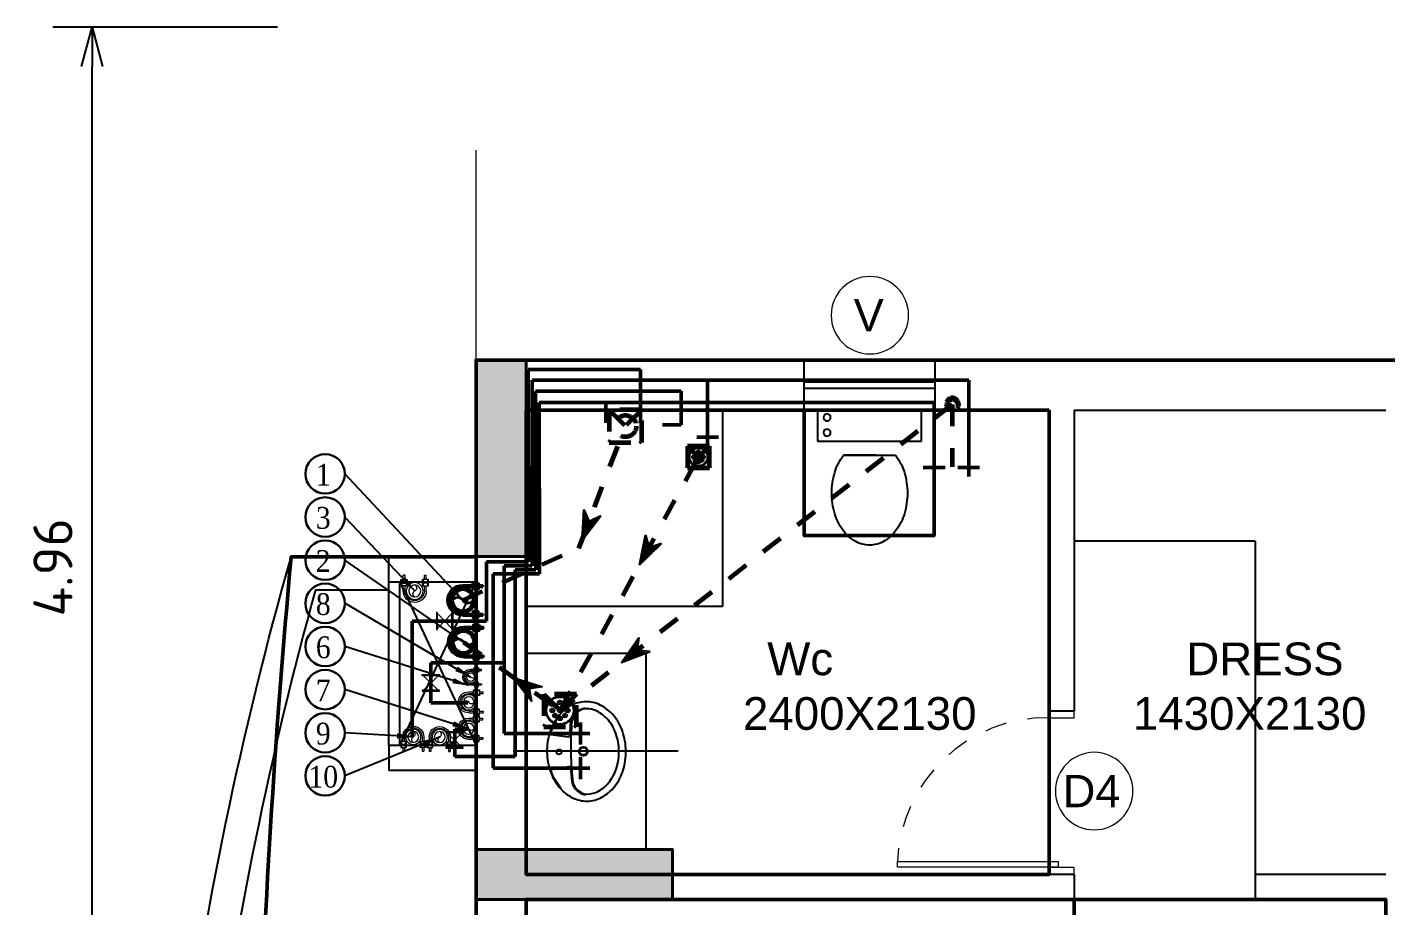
# Model space of a CAD drawing. Header units: inches. Extents: x 0 to 429, y 0 to 185.
# Drawn here: x 230.02 to 236.26, y 128.34 to 132.37 of the extents above; entities that cross this region are included whole.
import ezdxf
from ezdxf.enums import TextEntityAlignment as Align

# ---------------------------------------------------------------- set-up
doc = ezdxf.new("R2010")
doc.units = ezdxf.units.IN
doc.header["$MEASUREMENT"] = 0
doc.linetypes.add('Xr-4BHK-A-B-Typical-Sub$0$HIDDEN', pattern=[0.375, 0.25, -0.125])
doc.layers.get('DEFPOINTS').update_dxf_attribs({"lineweight": 18})
for name, color, linetype, lineweight in [('FLOOR01', 7, 'Continuous', 50), ('XR-4BHK-A-B-TYPICAL-SUB$0$1PL-SHAFT-PIPE-TEXT-50', 213, 'Continuous', 30), ('XR-4BHK-A-B-TYPICAL-SUB$0$DOOR', 34, 'Continuous', 20), ('XR-4BHK-A-B-TYPICAL-SUB$0$TOWER-COL', 1, 'Continuous', 40), ('XR-4BHK-A-B-TYPICAL-SUB$0$TOWER-COL-HATCH', 9, 'Continuous', 5)]:
    doc.layers.add(name, color=color, linetype=linetype, lineweight=lineweight)
doc.layers.add('XR-4BHK-A-B-TYPICAL-SUB$0$1PL-SHAFT-PIPE', color=7, linetype='Continuous')
doc.layers.add('XR-4BHK-A-B-TYPICAL-SUB$0$SEWERARE LINE', color=7, linetype='Continuous', lineweight=35, true_color=0xca2d12)
doc.layers.add('XR-4BHK-A-B-TYPICAL-SUB$0$WATER SUPPLAY', color=7, linetype='Continuous', lineweight=0, true_color=0x00f000)
doc.styles.add('Sanvi Common', font='isocpeur.ttf')
doc.styles.add('Xr-4BHK-A-B-Typical-Sub$0$$0$DIM', font='arial.ttf', dxfattribs={"height": 4})
doc.styles.add('Xr-4BHK-A-B-Typical-Sub$0$$1$Standard', font='arial.ttf')
doc.styles.add('Xr-4BHK-A-B-Typical-Sub$0$DIM', font='arial.ttf')
doc.styles.add('Xr-4BHK-A-B-Typical-Sub$0$Standard', font='ARIALN.TTF')
doc.styles.add('Xr-4BHK-A-B-Typical-Sub$0$TIMES-ROMAN', font='times.ttf', dxfattribs={"width": 0.9})
doc.dimstyles.new('Sanvi Common', dxfattribs={"dimtxt": 0.18, "dimasz": 0.18, "dimexe": 0.18, "dimexo": 0.0625, "dimgap": 0.09, "dimtad": 1, "dimzin": 0, "dimdsep": 46, "dimtxsty": 'Sanvi Common', "dimblk": 'OPEN30', "dimcen": 0.09, "dimclrd": 68, "dimclre": 68, "dimclrt": 40, "dimadec": 0, "dimazin": 0, "dimtfac": 1, "dimtofl": 0, "dimtmove": 0, "dimatfit": 3, "dimldrblk": 'OPEN30', "dimfxl": 1, "dimtolj": 1, "dimtzin": 0, "dimarcsym": 0})
doc.dimstyles.new('Xr-4BHK-A-B-Typical-Sub$0$DIM 75', dxfattribs={"dimtxt": 75, "dimasz": 75, "dimexe": 0.18, "dimexo": 0.0625, "dimgap": 0.09, "dimtad": 0, "dimtih": 1, "dimtoh": 1, "dimdec": 0, "dimzin": 0, "dimdsep": 46, "dimtxsty": 'Xr-4BHK-A-B-Typical-Sub$0$Standard', "dimcen": 0.09, "dimclrd": 256, "dimclre": 256, "dimclrt": 256, "dimadec": 0, "dimazin": 0, "dimtfac": 1, "dimtdec": 0, "dimtofl": 0, "dimtmove": 0, "dimatfit": 3, "dimfxl": 1, "dimtolj": 1, "dimtzin": 0, "dimarcsym": 0})

# ---------------------------------------------------------------- blocks, each defined once
blk = doc.blocks.new('Xr-4BHK-A-B-Typical-Sub$0$1111')
for p, q in [((-6719.3, 24832.2), (-6719.3, 24832.2)), ((-6770.3, 24610.7), (-7008.8, 24610.7)), ((-6918.9, 24610.7), (-6770.3, 24610.7)), ((-7128.5, 24545.5), (-7128.5, 24404.3)), ((-6650.6, 24545.5), (-7128.5, 24545.5)), ((-6650.6, 24404.3), (-6650.6, 24545.5)), ((-7128.5, 24404.3), (-6650.6, 24404.3)), ((-6849.6, 24404.3), (-6849.6, 24404.3)), ((-6703, 24404.3), (-6703, 24404.3))]:
    blk.add_line(p, q)
at = {"extrusion": (0, 0, -1)}
for centre, major_axis, ratio, start_param, end_param in [((-6859.2, 24842), (-134, 134), 1, 6.126583, 6.550859), ((-6889.6, 24895.3), (90.6, 90.6), 1, -1.303122, -0.785398), ((-6889.6, 24895.3), (-90.6, 90.6), 1, 0.785398, 1.303122), ((-6919.9, 24842), (134, 134), 1, -0.267674, 0.156602), ((-6811.4, 24807.2), (175.8, 175.8), 1, 4.219591, 4.555787), ((-6967.7, 24807.2), (-175.8, 175.8), 1, 1.727398, 2.063595), ((-6735.9, 24784.5), (231.5, 231.5), 1, 3.926991, 4.219591), ((-7043.2, 24784.5), (231.5, 231.5), 1, 0.492798, 0.785398), ((-6735.9, 24784.5), (-231.5, 231.5), 1, 5.205187, 5.497787), ((-7043.2, 24784.5), (231.5, 231.5), 1, 0.785398, 1.077998), ((-6811.4, 24761.7), (-175.8, 175.8), 1, 4.868991, 5.205187), ((-6967.7, 24761.7), (-231.2, 91.4), 0.988951, 3.056609, 3.421062), ((-6859.2, 24726.9), (-134, 134), 1, 4.837165, 4.868991), ((-6694.7, 24507), (-11.5, 11.5), 1, 3.141593, 9.424778), ((-6694.7, 24437.2), (11.5, 11.5), 1, 1.570796326805002, 7.853981633984588)]:
    blk.add_ellipse(centre, major_axis=major_axis, ratio=ratio, start_param=start_param, end_param=end_param, dxfattribs=at)
blk = doc.blocks.new('Xr-4BHK-A-B-Typical-Sub$0$basin6')
blk.add_lwpolyline([(285.3, -227.3, 0.120605), (264.9, -143.3, 0.10507), (202.2, -66.9, 0.088649), (112.5, -18.2, 0.079738), (0.8, 0, 0.079738), (-111, -17.7, 0.088649), (-200.9, -65.9, 0.10507), (-264, -142.1, 0.120605), (-284.7, -226.1, 0.120605), (-264.3, -310.1, 0.10507), (-201.6, -386.5, 0.088649), (-112, -435.2, 0.079738), (-0.2, -453.4, 0.079738), (111.6, -435.7, 0.088649), (201.5, -387.5, 0.10507), (264.5, -311.3, 0.120605)], format="xyb", close=True)
for points in [[(-209.7, -80, -0.016805), (-197.8, -69.9, -0.092161), (-106, -21.4, -0.435128), (-99.7, -24.7), (-85.2, -123.6, -0.44775), (-92.4, -133.7, 0.015365), (-179.5, -141.3, 0.272514), (-249.3, -215.6, 0.272514)], [(210.3, -80, 0.016805), (198.4, -69.9, 0.092161), (106.6, -21.4, 0.435128), (100.3, -24.7), (85.8, -123.6, 0.396344), (97.2, -134.7, -0.011856), (170.2, -140.3, -0.340407), (250.3, -226.8)], [(-244.4, -216.7, 0.017243), (-244.7, -226.1, 0.120605), (-228.8, -291.7, 0.10507), (-176.6, -355.3, 0.088649), (-99.4, -397.2, 0.079738), (-0.1, -413.4, 0.079738), (99.2, -397.7, 0.088649), (176.6, -356.1, 0.10507), (229.1, -292.7, 0.120605), (245.3, -227.3, 0.120605)]]:
    blk.add_lwpolyline(points, format="xyb")
for centre, radius in [((0.3, -69.2), 14.5), ((1.4, -209.2), 26.4), ((1.4, -209.2), 21)]:
    blk.add_circle(centre, radius)
for centre, radius, start, end in [((-151.3, -237.7), 95.4, 106.29531, 167.27029), ((-3.5, -1750.2), 1613.5, 84.2769, 96.21233), ((155.4, -234.9), 90.2, 4.87746, 88.71858)]:
    blk.add_arc(centre, radius, start, end)
blk = doc.blocks.new('Xr-4BHK-A-B-Typical-Sub$0$d-750')
at = {"layer": 'XR-4BHK-A-B-TYPICAL-SUB$0$DOOR'}
for p, q in [((0, 718.7), (0, 750)), ((0, 750), (115, 750)), ((115, 750), (115, 718.7)), ((115, 718.7), (0, 718.7)), ((0, 0), (0, 31.2)), ((0, 31.2), (115, 31.2)), ((115, 31.2), (115, 0)), ((115, 0), (0, 0))]:
    blk.add_line(p, q, dxfattribs=at)
blk.add_lwpolyline([(73.9, 34.2), (811.3, 34.2), (811.3, 59.2), (73.9, 59.2)], close=True, dxfattribs=at)
at = {"layer": 'XR-4BHK-A-B-TYPICAL-SUB$0$DOOR', "color": 8, "linetype": 'Xr-4BHK-A-B-Typical-Sub$0$HIDDEN', "extrusion": (0, 0, -1)}
blk.add_ellipse((125, 31.2), major_axis=(218.4, 652.1), ratio=0.99874, start_param=-0.33813, end_param=1.207251, dxfattribs=at)
blk = doc.blocks.new('Xr-4BHK-A-B-Typical-Sub$0$REV.CO.')
at = {"layer": 'XR-4BHK-A-B-TYPICAL-SUB$0$TOWER-COL-HATCH'}
for points in [[(447471.1, 20700.2), (447241.1, 20700.2), (447241.1, 19799.7), (447471.1, 19799.7)], [(448141.6, 18455.2), (448141.6, 18225.2), (447241.1, 18225.2), (447241.1, 18455.2)]]:
    blk.add_hatch(color=256, dxfattribs=at).paths.add_polyline_path(points)
at = {"layer": 'XR-4BHK-A-B-TYPICAL-SUB$0$TOWER-COL'}
for points in [[(447471.1, 20700.2), (447241.1, 20700.2), (447241.1, 19799.7), (447471.1, 19799.7)], [(447241.1, 18455.2), (447241.1, 18225.2), (448141.6, 18225.2), (448141.6, 18455.2)]]:
    blk.add_lwpolyline(points, close=True, dxfattribs=at)
blk = doc.blocks.new('Xr-4BHK-A-B-Typical-Sub$0$$0$DOOR NO')
at = {"lineweight": 0}
blk.add_circle((0, 0), 10, dxfattribs=at)
at = {"style": 'Xr-4BHK-A-B-Typical-Sub$0$$0$DIM'}
blk.add_attdef('X1', text='', height=9, dxfattribs=at).set_placement((0, 0), align=Align.MIDDLE_CENTER)
blk = doc.blocks.new('_Open30')
at = {"color": 0, "linetype": 'ByBlock', "lineweight": -2}
for p, q in [((-1, 0.268), (0, 0)), ((0, 0), (-1, -0.268)), ((0, 0), (-1, 0))]:
    blk.add_line(p, q, dxfattribs=at)
blk = doc.blocks.new('*D341')
at = {"color": 68, "lineweight": -2, "transparency": 16777216}
for p, q in [((231.1728, 132.368), (230.1417, 132.368)), ((230.3217, 127.5915), (230.3217, 132.188)), ((230.5355, 127.4115), (230.1417, 127.4115))]:
    blk.add_line(p, q, dxfattribs=at)
at = {"layer": 'DEFPOINTS', "color": 0, "transparency": 16777216}
for p in [(230.3217, 132.368), (231.2353, 132.368), (230.598, 127.4115)]:
    blk.add_point(p, dxfattribs=at)
at = {"color": 68, "lineweight": -2, "transparency": 16777216, "xscale": 0.18, "yscale": 0.18, "zscale": 0.18}
for p, rotation in [((230.3217, 132.368), 90), ((230.3217, 127.4115), 270)]:
    blk.add_blockref('_Open30', p, dxfattribs=dict(at, rotation=rotation))
at = {"color": 40, "transparency": 16777216, "insert": (230.1417, 129.8898), "char_height": 0.18, "attachment_point": 5, "rotation": 90, "style": 'Sanvi Common'}
blk.add_mtext('\\A1;4.96', dxfattribs=at)
blk = doc.blocks.new('Xr-4BHK-A-B-Typical-Sub$0$CI50')
at = {"layer": 'XR-4BHK-A-B-TYPICAL-SUB$0$WATER SUPPLAY', "ltscale": 100}
for p, q in [((-53.2, 2), (-53.2, 13.5)), ((-48.3, 35), (-48.3, 13.5)), ((-48.3, 2), (-48.3, -2)), ((-40.3, 35), (-40.3, 13.5)), ((-40.3, 2), (-40.3, -2)), ((-35.4, 2), (-35.4, 13.5)), ((35.4, 2), (35.4, 13.5)), ((40.3, 35), (40.3, 13.5)), ((40.3, 2), (40.3, -2)), ((48.3, 35), (48.3, 13.5)), ((48.3, 2), (48.3, -2)), ((53.2, 2), (53.2, 13.5)), ((-53.2, -13.5), (-53.2, -2)), ((-48.3, -13.5), (-48.3, -30.6)), ((-48.3, -14.8), (-48.3, -30.6)), ((-40.3, -30.6), (-48.3, -30.6)), ((-40.3, -13.5), (-40.3, -30.6)), ((-40.3, -14.8), (-40.3, -30.6)), ((-35.4, -13.5), (-35.4, -2)), ((35.4, -13.5), (35.4, -2)), ((40.3, -13.5), (40.3, -30.6)), ((40.3, -14.8), (40.3, -30.6)), ((40.3, -30.6), (48.3, -30.6)), ((48.3, -13.5), (48.3, -30.6)), ((48.3, -14.8), (48.3, -30.6)), ((53.2, -13.5), (53.2, -2))]:
    blk.add_line(p, q, dxfattribs=at)
at = {"layer": 'XR-4BHK-A-B-TYPICAL-SUB$0$WATER SUPPLAY', "ltscale": 100, "elevation": 0}
for points in [[(-57.9, 2), (-30.9, 2), (-30.9, 13.5), (-57.9, 13.5)], [(57.9, 2), (30.9, 2), (30.9, 13.5), (57.9, 13.5)], [(-57.9, -13.5), (-30.9, -13.5), (-30.9, -2), (-57.9, -2)], [(57.9, -13.5), (30.9, -13.5), (30.9, -2), (57.9, -2)]]:
    blk.add_lwpolyline(points, close=True, dxfattribs=at)
at = {"layer": 'XR-4BHK-A-B-TYPICAL-SUB$0$WATER SUPPLAY', "ltscale": 100}
for radius in [35, 25]:
    blk.add_circle((0, 35), radius, dxfattribs=at)
for centre, radius, start, end in [((0, 35), 48.3, 0, 180), ((0, 35), 40.3, 360, 180), ((6.9, 47.5), 14.3, 119.0199, 240.9801), ((-6.9, 22.5), 14.3, 299.0199, 60.9801)]:
    blk.add_arc(centre, radius, start, end, dxfattribs=at)
blk = doc.blocks.new('Xr-4BHK-A-B-Typical-Sub$0$CI100')
at = {"layer": 'XR-4BHK-A-B-TYPICAL-SUB$0$SEWERARE LINE', "ltscale": 100}
for p, q in [((-78.9, 0), (-78.9, 11.5)), ((-74, 60.7), (-74, 11.5)), ((-66, 60.7), (-66, 11.5)), ((-61.1, 0), (-61.1, 11.5)), ((61.1, 0), (61.1, 11.5)), ((66, 60.7), (66, 11.5)), ((74, 60.7), (74, 11.5)), ((78.9, 0), (78.9, 11.5)), ((-78.9, -15.5), (-78.9, -4)), ((-74, 0), (-74, -4)), ((-74, -15.5), (-74, -37.3)), ((-74, -16.8), (-74, -37.3)), ((-66, -37.3), (-74, -37.3)), ((-66, 0), (-66, -4)), ((-66, -15.5), (-66, -37.3)), ((-66, -16.8), (-66, -37.3)), ((-61.1, -15.5), (-61.1, -4)), ((61.1, -15.5), (61.1, -4)), ((66, 0), (66, -4)), ((66, -15.5), (66, -37.3)), ((66, -16.8), (66, -37.3)), ((66, -37.3), (74, -37.3)), ((74, 0), (74, -4)), ((74, -15.5), (74, -37.3)), ((74, -16.8), (74, -37.3)), ((78.9, -15.5), (78.9, -4))]:
    blk.add_line(p, q, dxfattribs=at)
for points in [[(-85.4, 0), (-54.6, 0), (-54.6, 11.5), (-85.4, 11.5)], [(85.4, 0), (54.6, 0), (54.6, 11.5), (85.4, 11.5)], [(-85.4, -15.5), (-54.6, -15.5), (-54.6, -4), (-85.4, -4)], [(85.4, -15.5), (54.6, -15.5), (54.6, -4), (85.4, -4)]]:
    blk.add_lwpolyline(points, close=True, dxfattribs=at)
for radius in [60.7, 50]:
    blk.add_circle((0, 60.7), radius, dxfattribs=at)
for centre, radius, start, end in [((0, 60.7), 74, 0, 180), ((0, 60.7), 66, 0, 180), ((13.9, 85.7), 28.6, 119.0199, 240.9801), ((-13.9, 35.7), 28.6, 299.0199, 60.9801)]:
    blk.add_arc(centre, radius, start, end, dxfattribs=at)
blk = doc.blocks.new('Xr-4BHK-A-B-Typical-Sub$0$A6')
at = {"linetype": 'Continuous', "lineweight": -3}
h = blk.add_hatch(dxfattribs=at)
h.set_pattern_fill('ANSI31', color=8, scale=51.850019, angle=269.98621, style=0)
h.set_pattern_definition([(314.9862146, (-3558.9815, 121585.5365), (4.58404006, 4.58183475), [])])
h.paths.add_polyline_path([(-42.5, 41.5), (0, 0), (-42.5, -41.5), (91.7, 0)])
for p, q in [((-42.5, 41.5), (0, 0)), ((91.7, 0), (-42.5, 41.5)), ((-42.5, -41.5), (0, 0)), ((0, 0), (91.7, 0)), ((91.7, 0), (-42.5, -41.5))]:
    blk.add_line(p, q, dxfattribs=at)
blk = doc.blocks.new('Xr-4BHK-A-B-Typical-Sub$0$FT 100')
at = {"linetype": 'Continuous'}
blk.add_ellipse((0, 0), major_axis=(63.4, -2.9), ratio=1, start_param=0.046079, end_param=6.329264, dxfattribs=at)
for centre in [(-36.7, 0), (-23.3, 23.3), (0, 35.4), (0, 0), (23.3, 23.3), (36.7, 0), (-23.3, -23.3), (0, -35.4), (23.3, -23.3)]:
    blk.add_ellipse(centre, major_axis=(7.97, 0), ratio=1)
blk = doc.blocks.new('Xr-4BHK-A-B-Typical-Sub$0$P-VALVE')
at = {"linetype": 'Continuous'}
for p, q in [((-19.7, 19), (19.7, 19)), ((-19.7, 16.4), (-19.7, 19)), ((19.7, 16.4), (-19.7, 16.4)), ((-17, -16.4), (17, 16.4)), ((-17, 16.4), (17, -16.4)), ((19.7, 19), (19.7, 16.4)), ((19.7, -16.4), (-19.7, -16.4)), ((-19.7, -16.4), (-19.7, -19)), ((-19.7, -19), (19.7, -19)), ((19.7, -19), (19.7, -16.4))]:
    blk.add_line(p, q, dxfattribs=at)
blk = doc.blocks.new('Xr-4BHK-A-B-Typical-Sub$0$A$C14D55273')
at = {"layer": 'DEFPOINTS'}
blk.add_line((0, 0), (0, 963.3), dxfattribs=at)
at = {"layer": 'XR-4BHK-A-B-TYPICAL-SUB$0$WATER SUPPLAY', "lineweight": 50}
for p, q in [((754.2, -42.5), (239.3, -42.5)), ((239.3, -42.5), (239.9, -925)), ((754.2, -288.3), (754.2, -42.5)), ((2260.8, -92.5), (256.3, -92.5)), ((256.3, -92.5), (256.8, -943.1)), ((1062.2, -396.3), (1062.2, -92.5)), ((2260.8, -534.6), (2260.8, -92.5)), ((940.1, -142.5), (272.9, -142.5)), ((272.9, -142.5), (273.5, -961.7)), ((940.1, -297.1), (940.1, -142.5)), ((289.6, -194.3), (290.1, -980.3)), ((2102, -194.3), (289.6, -194.3)), ((595.5, -288.3), (595.5, -194.3)), ((2102, -534.6), (2102, -194.3)), ((855, -297.1), (940.1, -297.1)), ((1012.2, -353.8), (1112.2, -353.8)), ((2052, -492.1), (2152, -492.1)), ((2210.8, -492.1), (2310.8, -492.1)), ((47.4, -925), (47.4, -1197.1)), ((47.4, -925), (239.9, -925)), ((78.3, -980.3), (78.3, -1871.9)), ((78.3, -980.3), (290.1, -980.3)), ((128.3, -943.1), (128.3, -1713.1)), ((128.3, -943.1), (256.8, -943.1)), ((178.3, -961.7), (178.3, -1819.1)), ((178.3, -961.7), (273.5, -961.7)), ((47.4, -1197.1), (-293.4, -1197.1)), ((-293.4, -1731.2), (-293.4, -1197.1)), ((-207.9, -1572.5), (-207.9, -1389.4)), ((-207.9, -1389.4), (128.3, -1389.4)), ((-38.4, -1572.5), (-207.9, -1572.5)), ((479.4, -1763.1), (479.4, -1663.1)), ((-39.1, -1693.8), (-98.6, -1693.8)), ((-98.6, -1693.8), (-98.6, -1819.1)), ((521.9, -1713.1), (128.3, -1713.1)), ((-98.6, -1819.1), (178.3, -1819.1)), ((479.4, -1921.9), (479.4, -1821.9)), ((521.9, -1871.9), (78.3, -1871.9))]:
    blk.add_line(p, q, dxfattribs=at)
at = {"layer": 'XR-4BHK-A-B-TYPICAL-SUB$0$WATER SUPPLAY', "lineweight": 50, "xscale": 2.000000000000041, "yscale": 2.000000000000041, "zscale": 2.000000000000041}
for p, rotation in [((-144.4, -1197.1), 270.0000115776375), ((-207.9, -1481), 1.157805443229762e-05), ((-99.1, -1742.4), 1.157805443229762e-05)]:
    blk.add_blockref('Xr-4BHK-A-B-Typical-Sub$0$P-VALVE', p, dxfattribs=dict(at, rotation=rotation))
blk = doc.blocks.new('Xr-4BHK-A-B-Typical-Sub$0$A$C2521575D')
at = {"layer": 'DEFPOINTS'}
blk.add_line((783.9, 32549.6), (783.9, 33252.7), dxfattribs=at)
at = {"layer": 'XR-4BHK-A-B-TYPICAL-SUB$0$1PL-SHAFT-PIPE-TEXT-50'}
for centre in [(90.6, 32027.7), (90.6, 31829.8), (90.6, 31631.8), (90.6, 31433.8), (90.6, 31235.8), (90.6, 31037.8), (90.6, 30839.8), (90.6, 30641.9)]:
    blk.add_circle(centre, 90.6, dxfattribs=at)
at = {"layer": 'XR-4BHK-A-B-TYPICAL-SUB$0$SEWERARE LINE', "linetype": 'Xr-4BHK-A-B-Typical-Sub$0$HIDDEN', "lineweight": 60, "ltscale": 200}
for p, q in [((2968.7, 32346.5), (1168.7, 30942)), ((1393.7, 32322), (1543.7, 32172)), ((1543.7, 32322), (1393.7, 32172)), ((2968.7, 32346.5), (2968.7, 32059.9)), ((1255.8, 31687.5), (1468.7, 32247)), ((1754.2, 32155.1), (1854.2, 32055.1)), ((1854.2, 32155.1), (1754.2, 32055.1)), ((1168.7, 30942), (1804.2, 32105.1)), ((722.2, 31448), (1255.8, 31687.5)), ((725.7, 31256.3), (1168.7, 30942)), ((1093.7, 31017), (1243.7, 30867)), ((1243.7, 31017), (1093.7, 30867))]:
    blk.add_line(p, q, dxfattribs=at)
for points in [[(1393.7, 32172), (1543.7, 32172), (1543.7, 32322), (1393.7, 32322)], [(1754.2, 32055.1), (1854.2, 32055.1), (1854.2, 32155.1), (1754.2, 32155.1)], [(1093.7, 30867), (1243.7, 30867), (1243.7, 31017), (1093.7, 31017)]]:
    blk.add_lwpolyline(points, close=True, dxfattribs=at)
blk.add_circle((1468.7, 32247), 50, dxfattribs=at)
for centre, radius, start, end in [((2968.7, 32346.5), 30, 326.44269, 213.55731), ((2968.7, 32341), 27.3, 336.0932, 203.9068)]:
    blk.add_arc(centre, radius, start, end, dxfattribs=at)
at = {"layer": 'XR-4BHK-A-B-TYPICAL-SUB$0$1PL-SHAFT-PIPE'}
for name, p, xscale, yscale, zscale, rotation in [('Xr-4BHK-A-B-Typical-Sub$0$CI50', (501.8, 31528.9), -1.099999999976717, 1.099999999998545, 1.1, 180), ('Xr-4BHK-A-B-Typical-Sub$0$CI100', (779.7, 31448), -0.9405000000042492, 0.9404999999969732, 0.9405, 90), ('Xr-4BHK-A-B-Typical-Sub$0$CI100', (782.8, 31256.3), -0.9405000000042492, 0.9404999999969732, 0.9405, 90), ('Xr-4BHK-A-B-Typical-Sub$0$CI50', (784.8, 31095.3), -0.75, 0.75, 0.75, 90)]:
    blk.add_blockref(name, p, dxfattribs=dict(at, xscale=xscale, yscale=yscale, zscale=zscale, rotation=rotation))
at = {"layer": 'XR-4BHK-A-B-TYPICAL-SUB$0$1PL-SHAFT-PIPE', "xscale": -1, "rotation": 90}
for p in [(785.3, 30979.5), (784.6, 30858.2)]:
    blk.add_blockref('Xr-4BHK-A-B-Typical-Sub$0$CI50', p, dxfattribs=at)
at = {"layer": 'XR-4BHK-A-B-TYPICAL-SUB$0$1PL-SHAFT-PIPE', "xscale": -1}
for p in [(495.4, 30785.8), (616.6, 30785)]:
    blk.add_blockref('Xr-4BHK-A-B-Typical-Sub$0$CI50', p, dxfattribs=at)
at = {"layer": 'XR-4BHK-A-B-TYPICAL-SUB$0$SEWERARE LINE', "linetype": 'Xr-4BHK-A-B-Typical-Sub$0$HIDDEN', "lineweight": 60, "ltscale": 200, "xscale": 0.6666666666669698, "yscale": 0.6666666666669698, "zscale": 0.6666666666669698, "rotation": 270}
blk.add_blockref('Xr-4BHK-A-B-Typical-Sub$0$FT 100', (1804.2, 32105.1), dxfattribs=at)
at = {"layer": 'XR-4BHK-A-B-TYPICAL-SUB$0$SEWERARE LINE', "linetype": 'Xr-4BHK-A-B-Typical-Sub$0$HIDDEN', "lineweight": 60, "ltscale": 200, "extrusion": (1.54116e-08, -5.86387e-09, 1), "rotation": 249.1824190776171}
blk.add_blockref('Xr-4BHK-A-B-Typical-Sub$0$A6', (1302.4, 31810, 0), dxfattribs=at)
at = {"layer": 'XR-4BHK-A-B-TYPICAL-SUB$0$SEWERARE LINE', "linetype": 'Xr-4BHK-A-B-Typical-Sub$0$HIDDEN', "lineweight": 60, "ltscale": 200, "extrusion": (1.44704e-08, -7.90624e-09, 1), "rotation": 241.362735897085}
blk.add_blockref('Xr-4BHK-A-B-Typical-Sub$0$A6', (1577.5, 31690.2, 0), dxfattribs=at)
at = {"layer": 'XR-4BHK-A-B-TYPICAL-SUB$0$SEWERARE LINE', "linetype": 'Xr-4BHK-A-B-Typical-Sub$0$HIDDEN', "lineweight": 60, "ltscale": 200, "extrusion": (1.01439e-08, -1.30001e-08, 1), "rotation": 217.9786244076572}
blk.add_blockref('Xr-4BHK-A-B-Typical-Sub$0$A6', (1523.1, 31218.6, 0), dxfattribs=at)
at = {"layer": 'XR-4BHK-A-B-TYPICAL-SUB$0$SEWERARE LINE', "linetype": 'Xr-4BHK-A-B-Typical-Sub$0$HIDDEN', "lineweight": 60, "ltscale": 200, "extrusion": (-9.54207e-09, -1.3448e-08, 1), "rotation": 144.6557280426344}
blk.add_blockref('Xr-4BHK-A-B-Typical-Sub$0$A6', (1029, 31041.1, 0), dxfattribs=at)
at = {"layer": 'XR-4BHK-A-B-TYPICAL-SUB$0$SEWERARE LINE', "linetype": 'Xr-4BHK-A-B-Typical-Sub$0$HIDDEN', "lineweight": 60, "ltscale": 200, "rotation": 270}
blk.add_blockref('Xr-4BHK-A-B-Typical-Sub$0$FT 100', (1168.7, 30942), dxfattribs=at)
at = {"layer": 'XR-4BHK-A-B-TYPICAL-SUB$0$WATER SUPPLAY'}
blk.add_blockref('Xr-4BHK-A-B-Typical-Sub$0$A$C14D55273', (783.9, 32549.6), dxfattribs=at)
at = {"layer": 'XR-4BHK-A-B-TYPICAL-SUB$0$1PL-SHAFT-PIPE-TEXT-50', "style": 'Xr-4BHK-A-B-Typical-Sub$0$TIMES-ROMAN', "width": 0.9}
for s, p in [('1', (82.1, 31974.1)), ('3', (82.1, 31776.1)), ('2', (82.1, 31578.1)), ('8', (82.1, 31380.2)), ('6', (82.1, 31182.2)), ('7', (82.1, 30984.2)), ('9', (82.1, 30786.2)), ('10', (82.1, 30588.2))]:
    blk.add_text(s, height=100, rotation=0.00003, dxfattribs=at).set_placement(p, align=Align.CENTER)
at = {"layer": 'XR-4BHK-A-B-TYPICAL-SUB$0$1PL-SHAFT-PIPE-TEXT-50'}
for points in [[(722.6, 31448), (181.3, 32027.7)], [(501.8, 31490.4), (181.3, 31829.8)], [(725.7, 31256.3), (181.3, 31631.8)], [(758.6, 31095.3), (181.3, 31433.8)], [(749.6, 31056.2), (181.3, 31235.8)], [(749.6, 30858.2), (181.3, 31037.8)], [(495.4, 30820.8), (181.3, 30839.8)], [(618.6, 30821), (181.3, 30641.9)]]:
    blk.add_leader(points, dimstyle='Xr-4BHK-A-B-Typical-Sub$0$DIM 75', dxfattribs=at)

msp = doc.modelspace()

# ---------------------------------------------------------------- linework, layer by layer
for p, q in [((233.5897, 130.8403), (232.0842, 130.8403)), ((233.5897, 130.8403), (234.1897, 130.8403)), ((233.5897, 130.6103), (233.5897, 130.8403)), ((234.1897, 130.8403), (236.4892, 130.8403)), ((234.1897, 130.8403), (234.1897, 130.6103)), ((233.5897, 130.7403), (234.1897, 130.7403)), ((234.1897, 130.7103), (233.5897, 130.7103)), ((233.5897, 130.6103), (232.3138, 130.6103)), ((232.3142, 130.6103), (232.3142, 128.4803)), ((233.2142, 130.6103), (233.2142, 129.7103)), ((234.1897, 130.6103), (233.5897, 130.6103)), ((234.1897, 130.6103), (234.7142, 130.6103)), ((234.7142, 130.6103), (234.7142, 129.2303)), ((234.8292, 130.6103), (234.8292, 129.2303)), ((234.8292, 130.6103), (236.2592, 130.6103)), ((235.6592, 130.0103), (234.8288, 130.0103)), ((235.6592, 130.0103), (235.6592, 128.4803)), ((231.6838, 129.9368), (231.2353, 129.9368)), ((232.0838, 129.9368), (231.6838, 129.9368)), ((231.6838, 129.8218), (231.6838, 129.9368)), ((231.6838, 129.0718), (231.6838, 129.8218)), ((232.0838, 129.8218), (231.6838, 129.8218)), ((231.7338, 129.0718), (231.7338, 129.8218)), ((231.7338, 129.0718), (232.0838, 129.8218)), ((231.7338, 129.8218), (232.0838, 129.0718)), ((232.0838, 129.0718), (232.0838, 129.8218)), ((233.2142, 129.7103), (232.3138, 129.7103)), ((232.3142, 129.4955), (232.8638, 129.4955)), ((232.8638, 128.5955), (232.8638, 129.4955)), ((234.7142, 129.2303), (234.7142, 128.4803)), ((234.8292, 129.2303), (234.7142, 129.2303)), ((232.0838, 129.0718), (231.6838, 129.0718)), ((231.6838, 129.0718), (231.6838, 128.9568)), ((233.0115, 129.0455), (232.2535, 129.0455)), ((232.0842, 128.9568), (231.6838, 128.9568)), ((232.0842, 128.9568), (232.0842, 128.3653)), ((234.8292, 128.4803), (232.3142, 128.4803)), ((234.8292, 128.4803), (234.8292, 128.3653)), ((235.6592, 128.4805), (235.6592, 128.3653)), ((236.2592, 128.4803), (235.6592, 128.4803)), ((234.8292, 128.3653), (232.0842, 128.3653)), ((232.0843, 128.3653), (232.0843, 125.9653)), ((232.3143, 125.9653), (232.3143, 128.3653)), ((236.2592, 128.3653), (235.6592, 128.3653))]:
    msp.add_line(p, q)
for points in [[(231.8642, 124.9803), (230.5871, 124.9803, -0.074265), (231.2353, 129.9368), (231.6838, 129.9368)], [(231.8642, 125.1303), (230.735, 125.1303, -0.070364), (231.3488, 129.7868), (231.6838, 129.7868)]]:
    msp.add_lwpolyline(points, format="xyb")
at = {"layer": 'FLOOR01', "color": 246}
msp.add_line((234.7142, 129.2619), (234.7142, 128.5119), dxfattribs=at)
at = {"layer": 'FLOOR01', "color": 181}
msp.add_lwpolyline([(244.4392, 123.5606), (244.4392, 128.1206), (239.6442, 128.1207), (239.6442, 128.8101), (237.6892, 128.8101), (237.6892, 129.4106), (236.4892, 129.4106), (236.4892, 130.8406), (232.0842, 130.8406), (232.0842, 124.9806), (232.4642, 124.9806), (232.4642, 119.8906)], dxfattribs=at)
at = {"layer": 'FLOOR01', "color": 230}
msp.add_lwpolyline([(244.4392, 115.8054), (239.3537, 115.8027), (239.3546, 116.3554), (234.4542, 116.3554), (234.4542, 119.8906), (232.4642, 119.8906), (232.4642, 124.9806), (232.0842, 124.9806), (232.0842, 130.8406), (236.4892, 130.8406), (236.4892, 129.4106), (237.6892, 129.4106), (237.6892, 128.8101), (239.6442, 128.81), (239.6442, 128.1207), (244.4392, 128.1206), (244.4392, 123.5606), (245.0392, 123.5606), (245.0392, 121.8656), (244.4392, 121.8656)], close=True, dxfattribs=at)
at = {"layer": 'FLOOR01', "color": 81}
msp.add_lwpolyline([(234.7142, 130.6106), (232.3142, 130.6106), (232.3142, 128.4806), (234.7142, 128.4806)], close=True, dxfattribs=at)
at = {"layer": 'FLOOR01', "color": 128}
msp.add_lwpolyline([(233.5897, 130.6106), (234.1862, 130.6106), (234.1862, 130.0356), (233.5897, 130.0356)], close=True, dxfattribs=at)
at = {"layer": 'FLOOR01', "color": 35}
msp.add_lwpolyline([(232.0842, 129.9371), (231.2352, 129.9371, 0.030601), (231.0842, 124.9806), (232.0842, 124.9806)], format="xyb", close=True, dxfattribs=at)
at = {"layer": 'FLOOR01', "color": 150}
msp.add_lwpolyline([(232.3142, 125.2106), (236.2592, 125.2106), (236.2592, 128.3656), (232.3142, 128.3656)], close=True, dxfattribs=at)
at = {"layer": 'FLOOR01', "color": 103}
msp.add_lwpolyline([(232.3142, 125.9656), (234.8292, 125.9656), (234.8292, 128.3656), (232.3142, 128.3656)], close=True, dxfattribs=at)

# ---------------------------------------------------------------- block references
at = {"xscale": 0.001, "yscale": 0.001, "zscale": 0.001}
for name, p in [('Xr-4BHK-A-B-Typical-Sub$0$A$C2521575D', (231.3004, 98.2906)), ('Xr-4BHK-A-B-Typical-Sub$0$REV.CO.', (-215.1569, 110.1401))]:
    msp.add_blockref(name, p, dxfattribs=at)
ref = msp.add_blockref('Xr-4BHK-A-B-Typical-Sub$0$$0$DOOR NO', (233.8913, 131.0463), dxfattribs=dict(xscale=-0.01778, yscale=0.01778, zscale=0.01778))
ref.add_attrib('X1', 'V', dxfattribs={"height": 0.1482, "style": 'Xr-4BHK-A-B-Typical-Sub$0$$1$Standard'}).set_placement((233.886, 131.0463), align=Align.MIDDLE_CENTER)
for name, p, xscale, yscale, zscale, rotation in [('Xr-4BHK-A-B-Typical-Sub$0$1111', (227.0002, 155.0146), 0.001, 0.001, 0.001, 180), ('Xr-4BHK-A-B-Typical-Sub$0$basin6', (232.409, 129.0412), 0.0008000000005807163, 0.0008000000005807163, 0.0008000000005807163, 91.09506818775904)]:
    msp.add_blockref(name, p, dxfattribs=dict(xscale=xscale, yscale=yscale, zscale=zscale, rotation=rotation))
at = {"extrusion": (0, 0, -1), "xscale": 0.001000064621199272, "yscale": 0.001000064621199272, "zscale": -0.001000064621278096}
msp.add_blockref('Xr-4BHK-A-B-Typical-Sub$0$d-750', (-234.8292, 128.4803), dxfattribs=at)
ref = msp.add_blockref('Xr-4BHK-A-B-Typical-Sub$0$$0$DOOR NO', (234.9208, 128.8629), dxfattribs=dict(xscale=-0.01778, yscale=0.01778, zscale=0.01778))
ref.add_attrib('X1', 'D4', dxfattribs={"height": 0.14817, "style": 'Xr-4BHK-A-B-Typical-Sub$0$$1$Standard'}).set_placement((234.9089, 128.8629), align=Align.MIDDLE_CENTER)

# ---------------------------------------------------------------- texts
at = {"style": 'Xr-4BHK-A-B-Typical-Sub$0$DIM'}
for s, p in [('Wc', (233.4201, 129.3945)), ('  DRESS', (235.227, 129.3946)), ('2400X2130', (233.3088, 129.1439)), ('1430X2130', (235.0983, 129.144))]:
    msp.add_text(s, height=0.15, dxfattribs=at).set_placement(p)
at = {"layer": 'FLOOR01', "color": 81, "style": 'Xr-4BHK-A-B-Typical-Sub$0$DIM'}
msp.add_text('Wc', height=0.15, dxfattribs=at).set_placement((233.4201, 129.3949))

# ---------------------------------------------------------------- dimensions: what is measured, and where the dimension line sits
at = {"color": 2}
dim = msp.add_linear_dim(base=(230.3217, 132.368), p1=(230.598, 127.4115), p2=(231.2353, 132.368), angle=270, dimstyle='Sanvi Common', dxfattribs=at)
dim.commit()
dim.dimension.update_dxf_attribs({"geometry": '*D341', "text_midpoint": (230.1417, 129.8898)})

doc.saveas('drawing.dxf')
